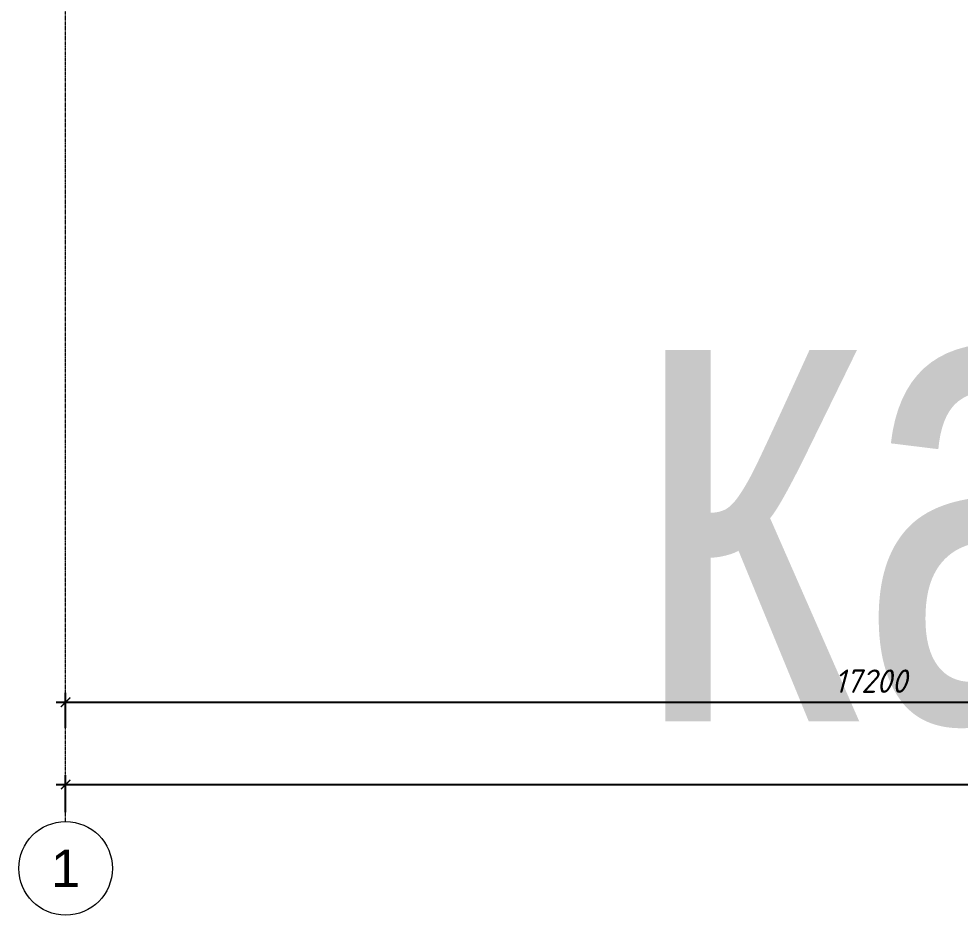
# Model space of a CAD drawing. Header units: millimetres. Extents: x 0 to 168960, y -92093 to 443706.
# Drawn here: x 4694 to 14751, y 93018 to 102594 of the extents above; entities that cross this region are included whole.
import ezdxf
from ezdxf.enums import TextEntityAlignment as Align

# ---------------------------------------------------------------- set-up
doc = ezdxf.new("R2018")
doc.units = ezdxf.units.MM
doc.linetypes.add('осевая', pattern=[50.8, 31.75, -6.35, 6.35, -6.35])
for name, color, linetype, lineweight in [('_0', 7, 'Continuous', 15), ('АР_Названия помещений', 124, 'Continuous', 5), ('АР_Номер помещения', 1, 'Continuous', 25), ('АР_Помещения_площадь', 19, 'Continuous', 9)]:
    doc.layers.add(name, color=color, linetype=linetype, lineweight=lineweight)
doc.styles.add('ISOCPEUR', font='isocpeur.ttf', dxfattribs={"height": 175})
doc.styles.get("Standard").update_dxf_attribs({"font": 'arial.ttf'})
doc.styles.add('Текст_М100', font='GOST_Common Italic.ttf', dxfattribs={"height": 250})
doc.dimstyles.new('Размеры_М100', dxfattribs={"dimtxt": 250, "dimasz": 100, "dimexe": 100, "dimexo": 100, "dimgap": 100, "dimtad": 1, "dimrnd": 5, "dimtxsty": 'Текст_М100', "dimblk": 'ARCHTICK', "dimcen": 250, "dimdle": 100, "dimadec": 0, "dimazin": 2, "dimtfac": 1, "dimtmove": 1, "dimatfit": 3, "dimfxl": 1, "dimarcsym": 0})

# ---------------------------------------------------------------- blocks, each defined once
blk = doc.blocks.new('_ArchTick')
at = {"color": 8, "linetype": 'ByBlock', "const_width": 0.15}
blk.add_lwpolyline([(-0.5, -0.5), (0.5, 0.5)], dxfattribs=at)
blk = doc.blocks.new('*D45')
at = {"layer": '_0', "color": 8, "lineweight": -2, "ltscale": 100, "transparency": 16777216}
for p, q in [((5194, 95018), (5194, 95392)), ((22394, 95018), (22394, 95392)), ((5094, 95292), (22494, 95292))]:
    blk.add_line(p, q, dxfattribs=at)
at = {"layer": 'Defpoints', "color": 0, "ltscale": 100, "transparency": 16777216}
for p in [(22394, 95292), (5194, 94918), (22394, 94918)]:
    blk.add_point(p, dxfattribs=at)
at = {"layer": '_0', "color": 8, "lineweight": -2, "ltscale": 100, "transparency": 16777216, "xscale": 100, "yscale": 100, "zscale": 100, "rotation": 180}
blk.add_blockref('_ArchTick', (5194, 95292), dxfattribs=at)
at = {"layer": '_0', "color": 8, "lineweight": -2, "ltscale": 100, "transparency": 16777216, "xscale": 100, "yscale": 100, "zscale": 100}
blk.add_blockref('_ArchTick', (22394, 95292), dxfattribs=at)
at = {"layer": '_0', "color": 8, "ltscale": 100, "transparency": 16777216, "insert": (13794, 95518), "char_height": 250, "attachment_point": 5, "style": 'Текст_М100'}
blk.add_mtext('17200', dxfattribs=at)
blk = doc.blocks.new('*D10')
at = {"layer": '_0', "color": 8, "lineweight": -2, "ltscale": 100, "transparency": 16777216}
for p, q in [((5194, 94118), (5194, 94514)), ((73194, 94118), (73194, 94514)), ((5094, 94414), (73294, 94414))]:
    blk.add_line(p, q, dxfattribs=at)
at = {"layer": 'Defpoints', "color": 0, "ltscale": 100, "transparency": 16777216}
for p in [(73194, 94414), (5194, 94018), (73194, 94018)]:
    blk.add_point(p, dxfattribs=at)
at = {"layer": '_0', "color": 8, "lineweight": -2, "ltscale": 100, "transparency": 16777216, "xscale": 100, "yscale": 100, "zscale": 100, "rotation": 180}
blk.add_blockref('_ArchTick', (5194, 94414), dxfattribs=at)
at = {"layer": '_0', "color": 8, "lineweight": -2, "ltscale": 100, "transparency": 16777216, "xscale": 100, "yscale": 100, "zscale": 100}
blk.add_blockref('_ArchTick', (73194, 94414), dxfattribs=at)
at = {"layer": '_0', "color": 8, "ltscale": 100, "transparency": 16777216, "insert": (39194, 94639), "char_height": 250, "attachment_point": 5, "style": 'Текст_М100'}
blk.add_mtext('68000', dxfattribs=at)
blk = doc.blocks.new('*U250')
at = {"color": 8, "style": 'ISOCPEUR', "width": 0.7, "flags": 1}
blk.add_attdef('КАТЕГОРИЯ', (-499, -2092), '', height=250, dxfattribs=at)
at = {"layer": 'АР_Номер помещения', "color": 8, "style": 'ISOCPEUR', "width": 0.7}
blk.add_attdef('НОМЕР_ПОМЕЩЕНИЯ', text='', height=300, dxfattribs=at).set_placement((-22605, 7862), align=Align.MIDDLE_CENTER)
at = {"layer": 'АР_Помещения_площадь', "color": 8, "style": 'ISOCPEUR', "width": 0.7}
blk.add_attdef('ПЛОЩАДЬ_ПОМЕЩЕНИЯ', text='', height=200, dxfattribs=at).set_placement((-14595, 3337), align=Align.MIDDLE_RIGHT)
at = {"layer": 'АР_Помещения_площадь', "color": 8, "lineweight": 30, "width": 0.7, "flags": 104}
blk.add_attdef('ИМЯ_ПОМЕЩЕНИЯ', text='', height=100, dxfattribs=at).set_placement((158, 1217), align=Align.MIDDLE_CENTER)

msp = doc.modelspace()

# ---------------------------------------------------------------- linework, layer by layer
at = {"layer": '_0', "linetype": 'осевая', "ltscale": 0.3}
msp.add_line((5193.71, 94017.929), (5193.71, 126353.426), dxfattribs=at)
at = {"layer": '_0', "ltscale": 100}
msp.add_circle((5193.71, 93517.929), 500, dxfattribs=at)

# ---------------------------------------------------------------- block references
at = {"layer": '_0'}
ref = msp.add_blockref('*U250', (29687.768, 100428.7), dxfattribs=at)
lines = msp.add_mtext('\\W0.8000;Учебный кабинет', dxfattribs={"layer": 'АР_Названия помещений', "color": 8, "insert": (11227.935, 108868.733), "char_height": 5167.03637, "width": 1779.62855, "attachment_point": 1})
ref.add_attrib('ИМЯ_ПОМЕЩЕНИЯ', '', (11227.935, 108868.733), dxfattribs={"flags": 104}).embed_mtext(lines)

# ---------------------------------------------------------------- texts
at = {"layer": '_0', "ltscale": 100}
msp.add_text('1', height=400, dxfattribs=at).set_placement((5193.71, 93517.929), align=Align.MIDDLE_CENTER)

# ---------------------------------------------------------------- dimensions: what is measured, and where the dimension line sits
for base, p1, p2, picture, middle in [((22393.71, 95291.698), (5193.71, 94917.929), (22393.71, 94917.929), '*D45', (13793.71, 95518.308)), ((73193.71, 94413.852), (5193.71, 94017.929), (73193.71, 94017.929), '*D10', (39193.71, 94638.852))]:
    dim = msp.add_linear_dim(base=base, p1=p1, p2=p2, dimstyle='Размеры_М100', override={"dimclrd": 8, "dimclre": 8, "dimclrt": 8}, dxfattribs=at)
    dim.commit()
    dim.dimension.update_dxf_attribs({"geometry": picture, "text_midpoint": middle})

doc.saveas('drawing.dxf')
